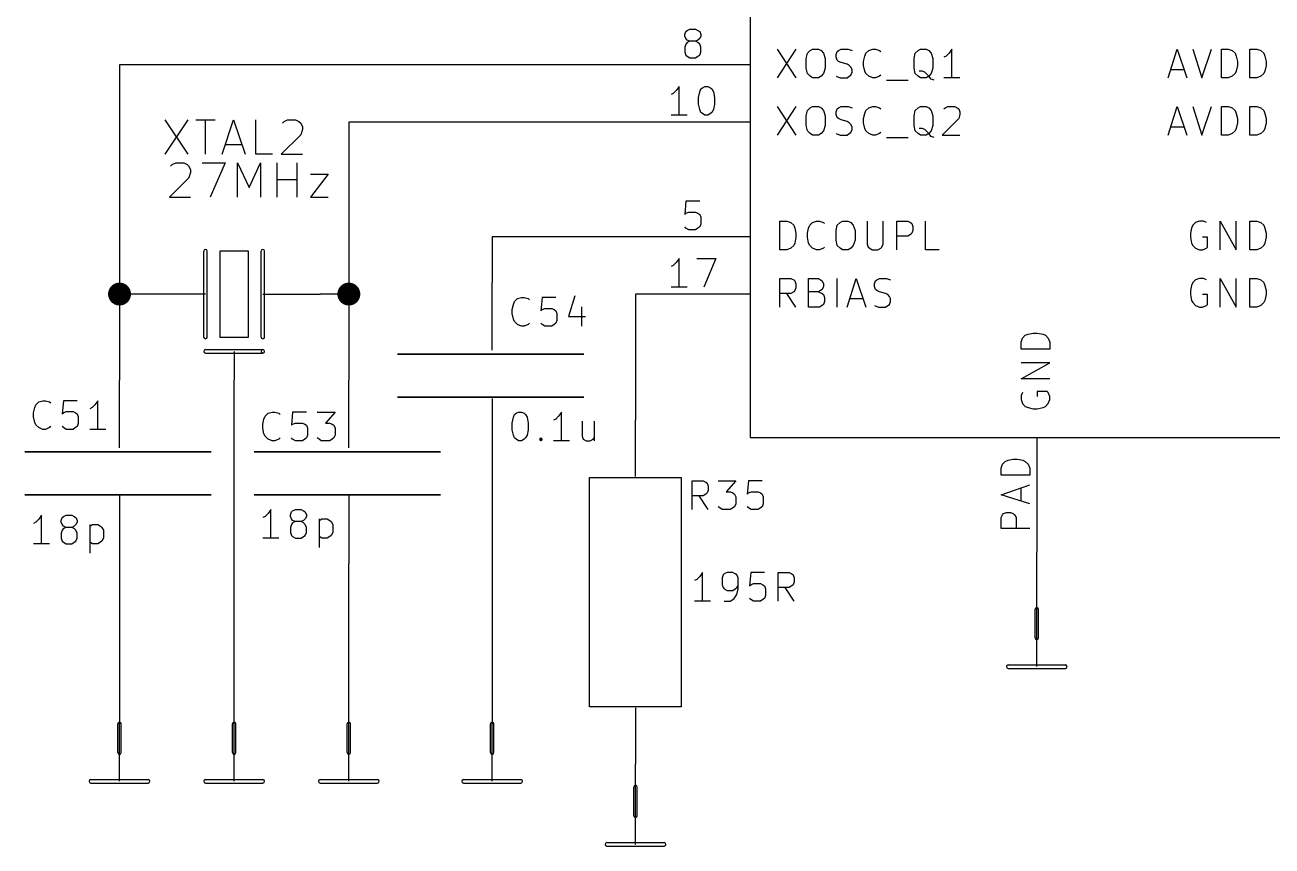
# Model space of a CAD drawing. Extents: x 12 to 829, y -582 to -12.
# Drawn here: x 460.1 to 515.4, y -95.6 to -59.2 of the extents above; entities that cross this region are included whole.
import ezdxf

# ---------------------------------------------------------------- set-up
doc = ezdxf.new("R2010")
doc.units = 0
doc.header["$MEASUREMENT"] = 0
doc.layers.add('BLACK', color=7, linetype='CONTINUOUS')

msp = doc.modelspace()

# ---------------------------------------------------------------- linework, layer by layer
at = {"layer": 'Black'}
for p, q in [((492.252, -38.1), (492.252, -77.47)), ((489.356, -59.6138), (489.407, -59.4868)), ((489.356, -59.69), (489.356, -59.6138)), ((489.407, -59.4868), (489.458, -59.436)), ((489.458, -59.436), (489.585, -59.3852)), ((489.585, -59.3852), (489.839, -59.3852)), ((489.839, -59.3852), (489.941, -59.436)), ((489.941, -59.436), (490.017, -59.4868)), ((490.017, -59.4868), (490.068, -59.6138)), ((490.068, -59.6138), (490.068, -59.69)), ((489.407, -59.7916), (489.356, -59.69)), ((489.407, -60.0456), (489.356, -60.1726)), ((489.356, -60.1726), (489.356, -60.4012)), ((489.458, -59.8678), (489.407, -59.7916)), ((489.458, -59.9694), (489.407, -60.0456)), ((489.585, -59.9186), (489.458, -59.8678)), ((489.585, -59.9186), (489.458, -59.9694)), ((489.839, -59.9186), (489.585, -59.9186)), ((489.941, -59.8678), (489.839, -59.9186)), ((489.941, -59.9694), (489.839, -59.9186)), ((490.017, -59.7916), (489.941, -59.8678)), ((490.017, -60.0456), (489.941, -59.9694)), ((490.068, -59.69), (490.017, -59.7916)), ((490.068, -60.1726), (490.017, -60.0456)), ((490.068, -60.4012), (490.068, -60.1726)), ((489.356, -60.4012), (489.407, -60.5282)), ((489.407, -60.5282), (489.458, -60.579)), ((489.458, -60.579), (489.585, -60.6552)), ((489.585, -60.6552), (489.839, -60.6552)), ((489.839, -60.6552), (489.941, -60.579)), ((489.941, -60.579), (490.017, -60.5282)), ((490.017, -60.5282), (490.068, -60.4012)), ((493.446, -60.2742), (494.284, -61.5442)), ((494.284, -60.2742), (493.446, -61.5442)), ((494.741, -60.6806), (494.792, -60.452)), ((494.741, -61.1124), (494.741, -60.6806)), ((494.792, -60.452), (494.919, -60.325)), ((494.919, -60.325), (495.021, -60.2742)), ((495.021, -60.2742), (495.275, -60.2742)), ((495.275, -60.2742), (495.402, -60.325)), ((495.402, -60.325), (495.503, -60.452)), ((495.503, -60.452), (495.579, -60.6806)), ((495.579, -60.6806), (495.579, -61.1124)), ((496.062, -60.5028), (496.113, -60.3758)), ((496.062, -60.6298), (496.062, -60.5028)), ((496.113, -60.7568), (496.062, -60.6298)), ((496.113, -60.3758), (496.164, -60.325)), ((496.164, -60.8076), (496.113, -60.7568)), ((496.164, -60.325), (496.291, -60.2742)), ((496.291, -60.2742), (496.595, -60.2742)), ((496.595, -60.2742), (496.773, -60.325)), ((497.281, -60.8076), (497.332, -60.579)), ((497.332, -60.579), (497.383, -60.452)), ((497.383, -60.452), (497.51, -60.325)), ((497.51, -60.325), (497.688, -60.2742)), ((497.688, -60.2742), (497.815, -60.2742)), ((497.815, -60.2742), (497.992, -60.325)), ((497.992, -60.325), (498.043, -60.3758)), ((499.516, -60.6806), (499.567, -60.452)), ((499.516, -61.1124), (499.516, -60.6806)), ((499.567, -60.452), (499.694, -60.325)), ((499.694, -60.325), (499.796, -60.2742)), ((499.796, -60.2742), (500.05, -60.2742)), ((500.05, -60.2742), (500.177, -60.325)), ((500.177, -60.325), (500.278, -60.452)), ((500.278, -60.452), (500.355, -60.6806)), ((500.355, -60.6806), (500.355, -61.1124)), ((500.939, -60.579), (500.837, -60.6298)), ((501.066, -60.452), (500.939, -60.579)), ((501.193, -60.2742), (501.066, -60.452)), ((501.193, -61.5442), (501.193, -60.2742)), ((510.769, -61.5442), (511.175, -60.2742)), ((511.175, -60.2742), (511.607, -61.5442)), ((511.861, -60.2742), (512.267, -61.5442)), ((512.267, -61.5442), (512.699, -60.2742)), ((513.131, -61.5442), (513.131, -60.2742)), ((513.131, -60.2742), (513.436, -60.2742)), ((513.436, -60.2742), (513.613, -60.325)), ((513.613, -60.325), (513.74, -60.452)), ((513.74, -60.452), (513.791, -60.579)), ((513.791, -60.579), (513.842, -60.8076)), ((514.401, -61.5442), (514.401, -60.2742)), ((514.401, -60.2742), (514.706, -60.2742)), ((514.706, -60.2742), (514.883, -60.325)), ((514.883, -60.325), (515.01, -60.452)), ((515.01, -60.452), (515.061, -60.579)), ((515.061, -60.579), (515.112, -60.8076)), ((487.172, -60.96), (464.312, -60.96)), ((464.312, -60.96), (464.312, -74.93)), ((492.252, -60.96), (487.172, -60.96)), ((494.792, -61.341), (494.741, -61.1124)), ((495.579, -61.1124), (495.503, -61.341)), ((496.291, -60.8584), (496.164, -60.8076)), ((496.545, -60.9346), (496.291, -60.8584)), ((496.646, -60.9854), (496.545, -60.9346)), ((496.722, -61.0616), (496.646, -60.9854)), ((496.773, -61.1632), (496.722, -61.0616)), ((496.722, -61.4172), (496.773, -61.2902)), ((496.773, -61.2902), (496.773, -61.1632)), ((497.281, -60.9854), (497.281, -60.8076)), ((497.332, -61.2394), (497.281, -60.9854)), ((497.383, -61.341), (497.332, -61.2394)), ((499.567, -61.341), (499.516, -61.1124)), ((499.872, -61.2394), (499.745, -61.2394)), ((499.999, -61.2902), (499.872, -61.2394)), ((500.177, -61.468), (499.999, -61.2902)), ((500.355, -61.1124), (500.278, -61.341)), ((510.896, -61.1632), (511.48, -61.1632)), ((513.791, -61.2394), (513.74, -61.341)), ((513.842, -60.9854), (513.791, -61.2394)), ((513.842, -60.8076), (513.842, -60.9854)), ((515.061, -61.2394), (515.01, -61.341)), ((515.112, -60.9854), (515.061, -61.2394)), ((515.112, -60.8076), (515.112, -60.9854)), ((494.919, -61.468), (494.792, -61.341)), ((495.021, -61.5442), (494.919, -61.468)), ((495.275, -61.5442), (495.021, -61.5442)), ((495.402, -61.468), (495.275, -61.5442)), ((495.503, -61.341), (495.402, -61.468)), ((496.062, -61.468), (496.24, -61.5442)), ((496.24, -61.5442), (496.545, -61.5442)), ((496.545, -61.5442), (496.646, -61.468)), ((496.646, -61.468), (496.722, -61.4172)), ((497.51, -61.468), (497.383, -61.341)), ((497.688, -61.5442), (497.51, -61.468)), ((497.815, -61.5442), (497.688, -61.5442)), ((497.992, -61.468), (497.815, -61.5442)), ((498.043, -61.4172), (497.992, -61.468)), ((498.297, -61.6458), (499.262, -61.6458)), ((499.694, -61.468), (499.567, -61.341)), ((499.796, -61.5442), (499.694, -61.468)), ((500.05, -61.5442), (499.796, -61.5442)), ((500.177, -61.468), (500.05, -61.5442)), ((500.278, -61.341), (500.177, -61.468)), ((500.278, -61.595), (500.177, -61.468)), ((500.405, -61.6458), (500.278, -61.595)), ((501.548, -61.5442), (500.837, -61.5442)), ((513.436, -61.5442), (513.131, -61.5442)), ((513.613, -61.468), (513.436, -61.5442)), ((513.74, -61.341), (513.613, -61.468)), ((514.706, -61.5442), (514.401, -61.5442)), ((514.883, -61.468), (514.706, -61.5442)), ((515.01, -61.341), (514.883, -61.468)), ((488.848, -62.23), (488.747, -62.2808)), ((488.975, -62.103), (488.848, -62.23)), ((489.102, -61.9252), (488.975, -62.103)), ((489.102, -63.1952), (489.102, -61.9252)), ((489.966, -62.4078), (490.017, -62.1538)), ((489.966, -62.7126), (489.966, -62.4078)), ((490.017, -62.1538), (490.068, -62.0268)), ((490.068, -62.0268), (490.144, -61.976)), ((490.144, -61.976), (490.245, -61.9252)), ((490.245, -61.9252), (490.372, -61.9252)), ((490.372, -61.9252), (490.499, -61.976)), ((490.499, -61.976), (490.55, -62.0268)), ((490.55, -62.0268), (490.626, -62.1538)), ((490.626, -62.1538), (490.677, -62.4078)), ((490.677, -62.4078), (490.677, -62.7126)), ((490.017, -62.9412), (489.966, -62.7126)), ((490.068, -63.0682), (490.017, -62.9412)), ((490.626, -62.9412), (490.55, -63.0682)), ((490.677, -62.7126), (490.626, -62.9412)), ((493.446, -62.8142), (494.284, -64.0842)), ((494.284, -62.8142), (493.446, -64.0842)), ((494.741, -63.2206), (494.792, -62.992)), ((494.792, -62.992), (494.919, -62.865)), ((494.919, -62.865), (495.021, -62.8142)), ((495.021, -62.8142), (495.275, -62.8142)), ((495.275, -62.8142), (495.402, -62.865)), ((495.402, -62.865), (495.503, -62.992)), ((495.503, -62.992), (495.579, -63.2206)), ((496.062, -63.0428), (496.113, -62.9158)), ((496.113, -62.9158), (496.164, -62.865)), ((496.164, -62.865), (496.291, -62.8142)), ((496.291, -62.8142), (496.595, -62.8142)), ((496.595, -62.8142), (496.773, -62.865)), ((497.332, -63.119), (497.383, -62.992)), ((497.383, -62.992), (497.51, -62.865)), ((497.51, -62.865), (497.688, -62.8142)), ((497.688, -62.8142), (497.815, -62.8142)), ((497.815, -62.8142), (497.992, -62.865)), ((497.992, -62.865), (498.043, -62.9158)), ((499.516, -63.2206), (499.567, -62.992)), ((499.567, -62.992), (499.694, -62.865)), ((499.694, -62.865), (499.796, -62.8142)), ((499.796, -62.8142), (500.05, -62.8142)), ((500.05, -62.8142), (500.177, -62.865)), ((500.177, -62.865), (500.278, -62.992)), ((500.278, -62.992), (500.355, -63.2206)), ((500.837, -62.9158), (500.888, -62.865)), ((500.888, -62.865), (501.015, -62.8142)), ((501.015, -62.8142), (501.32, -62.8142)), ((501.32, -62.8142), (501.421, -62.865)), ((501.421, -62.865), (501.498, -62.9158)), ((501.498, -62.9158), (501.548, -63.0428)), ((510.769, -64.0842), (511.175, -62.8142)), ((511.175, -62.8142), (511.607, -64.0842)), ((511.861, -62.8142), (512.267, -64.0842)), ((512.267, -64.0842), (512.699, -62.8142)), ((513.131, -64.0842), (513.131, -62.8142)), ((513.131, -62.8142), (513.436, -62.8142)), ((513.436, -62.8142), (513.613, -62.865)), ((513.613, -62.865), (513.74, -62.992)), ((513.74, -62.992), (513.791, -63.119)), ((514.401, -64.0842), (514.401, -62.8142)), ((514.401, -62.8142), (514.706, -62.8142)), ((514.706, -62.8142), (514.883, -62.865)), ((514.883, -62.865), (515.01, -62.992)), ((515.01, -62.992), (515.061, -63.119)), ((466.319, -63.3984), (467.335, -64.9224)), ((467.335, -63.3984), (466.319, -64.9224)), ((467.69, -63.3984), (468.554, -63.3984)), ((468.122, -64.9224), (468.122, -63.3984)), ((468.859, -64.9224), (469.367, -63.3984)), ((469.367, -63.3984), (469.875, -64.9224)), ((470.357, -64.9224), (470.357, -63.3984)), ((471.526, -63.5508), (471.602, -63.4746)), ((471.602, -63.4746), (471.754, -63.3984)), ((471.754, -63.3984), (472.11, -63.3984)), ((472.11, -63.3984), (472.262, -63.4746)), ((472.262, -63.4746), (472.338, -63.5508)), ((487.172, -63.5), (474.472, -63.5)), ((474.472, -63.5), (474.472, -74.93)), ((492.252, -63.5), (487.172, -63.5)), ((489.458, -63.1952), (488.747, -63.1952)), ((490.144, -63.119), (490.068, -63.0682)), ((490.245, -63.1952), (490.144, -63.119)), ((490.372, -63.1952), (490.245, -63.1952)), ((490.499, -63.119), (490.372, -63.1952)), ((490.55, -63.0682), (490.499, -63.119)), ((494.741, -63.6524), (494.741, -63.2206)), ((495.579, -63.2206), (495.579, -63.6524)), ((496.062, -63.1698), (496.062, -63.0428)), ((496.113, -63.2968), (496.062, -63.1698)), ((496.164, -63.3476), (496.113, -63.2968)), ((496.291, -63.3984), (496.164, -63.3476)), ((496.545, -63.4746), (496.291, -63.3984)), ((496.646, -63.5254), (496.545, -63.4746)), ((496.722, -63.6016), (496.646, -63.5254)), ((497.281, -63.3476), (497.332, -63.119)), ((497.281, -63.5254), (497.281, -63.3476)), ((497.332, -63.7794), (497.281, -63.5254)), ((499.516, -63.6524), (499.516, -63.2206)), ((500.355, -63.2206), (500.355, -63.6524)), ((501.498, -63.3476), (500.761, -64.0842)), ((501.548, -63.1698), (501.498, -63.3476)), ((501.548, -63.0428), (501.548, -63.1698)), ((513.791, -63.119), (513.842, -63.3476)), ((513.842, -63.5254), (513.791, -63.7794)), ((513.842, -63.3476), (513.842, -63.5254)), ((515.061, -63.119), (515.112, -63.3476)), ((515.112, -63.5254), (515.061, -63.7794)), ((515.112, -63.3476), (515.112, -63.5254)), ((472.338, -64.0588), (471.475, -64.9224)), ((472.338, -63.5508), (472.415, -63.7032)), ((472.415, -63.8302), (472.338, -64.0588)), ((472.415, -63.7032), (472.415, -63.8302)), ((494.792, -63.881), (494.741, -63.6524)), ((494.919, -64.008), (494.792, -63.881)), ((495.021, -64.0842), (494.919, -64.008)), ((495.275, -64.0842), (495.021, -64.0842)), ((495.402, -64.008), (495.275, -64.0842)), ((495.503, -63.881), (495.402, -64.008)), ((495.579, -63.6524), (495.503, -63.881)), ((496.062, -64.008), (496.24, -64.0842)), ((496.24, -64.0842), (496.545, -64.0842)), ((496.545, -64.0842), (496.646, -64.008)), ((496.646, -64.008), (496.722, -63.9572)), ((496.773, -63.7032), (496.722, -63.6016)), ((496.722, -63.9572), (496.773, -63.8302)), ((496.773, -63.8302), (496.773, -63.7032)), ((497.383, -63.881), (497.332, -63.7794)), ((497.51, -64.008), (497.383, -63.881)), ((497.688, -64.0842), (497.51, -64.008)), ((497.815, -64.0842), (497.688, -64.0842)), ((497.992, -64.008), (497.815, -64.0842)), ((498.043, -63.9572), (497.992, -64.008)), ((499.567, -63.881), (499.516, -63.6524)), ((499.694, -64.008), (499.567, -63.881)), ((499.796, -64.0842), (499.694, -64.008)), ((499.872, -63.7794), (499.745, -63.7794)), ((500.05, -64.0842), (499.796, -64.0842)), ((499.999, -63.8302), (499.872, -63.7794)), ((500.177, -64.008), (499.999, -63.8302)), ((500.177, -64.008), (500.05, -64.0842)), ((500.278, -63.881), (500.177, -64.008)), ((500.278, -64.135), (500.177, -64.008)), ((500.355, -63.6524), (500.278, -63.881)), ((500.761, -64.0842), (501.548, -64.0842)), ((510.896, -63.7032), (511.48, -63.7032)), ((513.436, -64.0842), (513.131, -64.0842)), ((513.613, -64.008), (513.436, -64.0842)), ((513.74, -63.881), (513.613, -64.008)), ((513.791, -63.7794), (513.74, -63.881)), ((514.706, -64.0842), (514.401, -64.0842)), ((514.883, -64.008), (514.706, -64.0842)), ((515.01, -63.881), (514.883, -64.008)), ((515.061, -63.7794), (515.01, -63.881)), ((468.986, -64.4906), (469.722, -64.4906)), ((498.297, -64.1858), (499.262, -64.1858)), ((500.405, -64.1858), (500.278, -64.135)), ((471.094, -64.9224), (470.357, -64.9224)), ((471.475, -64.9224), (472.415, -64.9224)), ((466.573, -65.4558), (466.649, -65.3796)), ((466.649, -65.3796), (466.801, -65.3034)), ((466.801, -65.3034), (467.157, -65.3034)), ((467.157, -65.3034), (467.309, -65.3796)), ((467.309, -65.3796), (467.385, -65.4558)), ((467.385, -65.4558), (467.462, -65.6082)), ((467.462, -65.7352), (467.385, -65.9638)), ((467.462, -65.6082), (467.462, -65.7352)), ((467.97, -65.3034), (468.986, -65.3034)), ((468.986, -65.3034), (468.325, -66.8274)), ((469.544, -66.8274), (469.544, -65.3034)), ((469.544, -65.3034), (470.052, -66.3956)), ((470.052, -66.3956), (470.56, -65.3034)), ((470.56, -65.3034), (470.56, -66.8274)), ((471.297, -66.8274), (471.297, -65.3034)), ((472.186, -66.8274), (472.186, -65.3034)), ((467.385, -65.9638), (466.522, -66.8274)), ((471.297, -66.04), (472.186, -66.04)), ((472.77, -65.8114), (473.558, -65.8114)), ((473.558, -65.8114), (472.77, -66.8274)), ((466.522, -66.8274), (467.462, -66.8274)), ((472.77, -66.8274), (473.558, -66.8274)), ((489.407, -67.0052), (489.356, -67.5894)), ((490.017, -67.0052), (489.407, -67.0052)), ((489.356, -67.5894), (489.407, -67.5386)), ((489.407, -67.5386), (489.534, -67.4878)), ((489.534, -67.4878), (489.839, -67.4878)), ((489.839, -67.4878), (489.941, -67.5386)), ((489.941, -67.5386), (490.017, -67.5894)), ((490.017, -67.5894), (490.068, -67.7164)), ((490.068, -67.7164), (490.068, -68.0212)), ((493.573, -69.1642), (493.573, -67.8942)), ((493.573, -67.8942), (493.878, -67.8942)), ((493.878, -67.8942), (494.055, -67.945)), ((494.055, -67.945), (494.182, -68.072)), ((494.894, -68.072), (495.021, -67.945)), ((495.021, -67.945), (495.198, -67.8942)), ((495.198, -67.8942), (495.325, -67.8942)), ((495.325, -67.8942), (495.503, -67.945)), ((495.503, -67.945), (495.554, -67.9958)), ((496.113, -68.072), (496.24, -67.945)), ((496.24, -67.945), (496.341, -67.8942)), ((496.341, -67.8942), (496.595, -67.8942)), ((496.595, -67.8942), (496.722, -67.945)), ((496.722, -67.945), (496.824, -68.072)), ((497.434, -67.8942), (497.434, -68.9102)), ((498.145, -68.9102), (498.145, -67.8942)), ((498.754, -69.1642), (498.754, -67.8942)), ((498.754, -67.8942), (499.237, -67.8942)), ((499.237, -67.8942), (499.364, -67.945)), ((499.364, -67.945), (499.415, -67.9958)), ((500.024, -69.1642), (500.024, -67.8942)), ((511.988, -67.945), (511.861, -68.072)), ((512.166, -67.8942), (511.988, -67.945)), ((512.343, -67.8942), (512.166, -67.8942)), ((512.47, -67.945), (512.343, -67.8942)), ((513.08, -69.1642), (513.08, -67.8942)), ((513.08, -67.8942), (513.791, -69.1642)), ((513.791, -69.1642), (513.791, -67.8942)), ((514.401, -69.1642), (514.401, -67.8942)), ((514.401, -67.8942), (514.706, -67.8942)), ((514.706, -67.8942), (514.883, -67.945)), ((514.883, -67.945), (515.01, -68.072)), ((489.407, -68.199), (489.356, -68.1482)), ((489.534, -68.2752), (489.407, -68.199)), ((489.839, -68.2752), (489.534, -68.2752)), ((489.941, -68.199), (489.839, -68.2752)), ((490.017, -68.1482), (489.941, -68.199)), ((490.068, -68.0212), (490.017, -68.1482)), ((494.182, -68.072), (494.233, -68.199)), ((494.233, -68.199), (494.284, -68.4276)), ((494.284, -68.4276), (494.284, -68.6054)), ((494.792, -68.4276), (494.843, -68.199)), ((494.792, -68.6054), (494.792, -68.4276)), ((494.843, -68.199), (494.894, -68.072)), ((496.062, -68.3006), (496.113, -68.072)), ((496.062, -68.7324), (496.062, -68.3006)), ((496.824, -68.072), (496.9, -68.3006)), ((496.9, -68.3006), (496.9, -68.7324)), ((499.364, -68.4784), (499.237, -68.5546)), ((499.415, -68.4276), (499.364, -68.4784)), ((499.415, -67.9958), (499.466, -68.1228)), ((499.466, -68.3006), (499.415, -68.4276)), ((499.466, -68.1228), (499.466, -68.3006)), ((511.81, -68.199), (511.759, -68.4276)), ((511.759, -68.4276), (511.759, -68.6054)), ((511.861, -68.072), (511.81, -68.199)), ((515.01, -68.072), (515.061, -68.199)), ((515.061, -68.199), (515.112, -68.4276)), ((515.112, -68.4276), (515.112, -68.6054)), ((487.172, -68.58), (480.822, -68.58)), ((480.822, -68.58), (480.822, -70.612)), ((492.252, -68.58), (487.172, -68.58)), ((494.182, -68.961), (494.055, -69.088)), ((494.233, -68.8594), (494.182, -68.961)), ((494.284, -68.6054), (494.233, -68.8594)), ((494.843, -68.8594), (494.792, -68.6054)), ((494.894, -68.961), (494.843, -68.8594)), ((495.021, -69.088), (494.894, -68.961)), ((495.554, -69.0372), (495.503, -69.088)), ((496.113, -68.961), (496.062, -68.7324)), ((496.24, -69.088), (496.113, -68.961)), ((496.824, -68.961), (496.722, -69.088)), ((496.9, -68.7324), (496.824, -68.961)), ((497.434, -68.9102), (497.484, -69.0372)), ((497.484, -69.0372), (497.561, -69.088)), ((498.043, -69.088), (498.094, -69.0372)), ((498.094, -69.0372), (498.145, -68.9102)), ((499.237, -68.5546), (498.754, -68.5546)), ((511.759, -68.6054), (511.81, -68.8594)), ((511.81, -68.8594), (511.861, -68.961)), ((511.861, -68.961), (511.988, -69.088)), ((512.521, -68.6054), (512.293, -68.6054)), ((512.47, -69.088), (512.521, -69.0372)), ((512.521, -69.0372), (512.521, -68.6054)), ((515.01, -68.961), (514.883, -69.088)), ((515.061, -68.8594), (515.01, -68.961)), ((515.112, -68.6054), (515.061, -68.8594)), ((468.046, -73.025), (468.046, -69.215)), ((468.198, -73.025), (468.198, -69.215)), ((468.757, -69.215), (468.757, -73.025)), ((470.027, -69.215), (468.757, -69.215)), ((470.027, -73.025), (470.027, -69.215)), ((470.586, -73.025), (470.586, -69.215)), ((470.738, -73.025), (470.738, -69.215)), ((489.102, -69.5452), (488.975, -69.723)), ((489.102, -70.8152), (489.102, -69.5452)), ((489.89, -69.5452), (490.728, -69.5452)), ((490.728, -69.5452), (490.195, -70.8152)), ((493.878, -69.1642), (493.573, -69.1642)), ((494.055, -69.088), (493.878, -69.1642)), ((495.198, -69.1642), (495.021, -69.088)), ((495.325, -69.1642), (495.198, -69.1642)), ((495.503, -69.088), (495.325, -69.1642)), ((496.341, -69.1642), (496.24, -69.088)), ((496.595, -69.1642), (496.341, -69.1642)), ((496.722, -69.088), (496.595, -69.1642)), ((497.561, -69.088), (497.662, -69.1642)), ((497.662, -69.1642), (497.916, -69.1642)), ((497.916, -69.1642), (498.043, -69.088)), ((500.634, -69.1642), (500.024, -69.1642)), ((511.988, -69.088), (512.166, -69.1642)), ((512.166, -69.1642), (512.293, -69.1642)), ((512.293, -69.1642), (512.47, -69.088)), ((514.706, -69.1642), (514.401, -69.1642)), ((514.883, -69.088), (514.706, -69.1642)), ((488.848, -69.85), (488.747, -69.9008)), ((488.975, -69.723), (488.848, -69.85)), ((480.822, -73.6092), (480.822, -70.612)), ((493.573, -71.7042), (493.573, -70.4342)), ((493.573, -70.4342), (494.055, -70.4342)), ((494.055, -70.4342), (494.182, -70.485)), ((494.182, -70.485), (494.233, -70.5358)), ((494.233, -70.5358), (494.284, -70.6628)), ((494.284, -70.6628), (494.284, -70.8406)), ((494.843, -71.7042), (494.843, -70.4342)), ((494.843, -70.4342), (495.275, -70.4342)), ((495.275, -70.4342), (495.376, -70.485)), ((495.376, -70.485), (495.452, -70.5358)), ((495.452, -70.5358), (495.503, -70.6628)), ((495.503, -70.6628), (495.503, -70.7898)), ((496.113, -71.7042), (496.113, -70.4342)), ((496.545, -71.7042), (496.951, -70.4342)), ((496.951, -70.4342), (497.383, -71.7042)), ((497.764, -70.6628), (497.815, -70.5358)), ((497.764, -70.7898), (497.764, -70.6628)), ((497.815, -70.5358), (497.865, -70.485)), ((497.865, -70.485), (497.992, -70.4342)), ((497.992, -70.4342), (498.297, -70.4342)), ((498.297, -70.4342), (498.475, -70.485)), ((511.861, -70.612), (511.81, -70.739)), ((511.988, -70.485), (511.861, -70.612)), ((512.166, -70.4342), (511.988, -70.485)), ((512.343, -70.4342), (512.166, -70.4342)), ((512.47, -70.485), (512.343, -70.4342)), ((513.08, -71.7042), (513.08, -70.4342)), ((513.08, -70.4342), (513.791, -71.7042)), ((513.791, -71.7042), (513.791, -70.4342)), ((514.401, -71.7042), (514.401, -70.4342)), ((514.401, -70.4342), (514.706, -70.4342)), ((514.706, -70.4342), (514.883, -70.485)), ((514.883, -70.485), (515.01, -70.612)), ((515.01, -70.612), (515.061, -70.739)), ((465.582, -71.12), (464.312, -71.12)), ((468.122, -71.12), (465.582, -71.12)), ((470.662, -71.12), (473.202, -71.12)), ((474.472, -71.12), (473.202, -71.12)), ((481.94, -71.3232), (482.117, -71.2724)), ((482.117, -71.2724), (482.244, -71.2724)), ((482.244, -71.2724), (482.422, -71.3232)), ((483.032, -71.2724), (482.981, -71.8566)), ((483.641, -71.2724), (483.032, -71.2724)), ((484.48, -71.1962), (484.2, -72.1106)), ((492.252, -71.12), (487.172, -71.12)), ((487.172, -71.12), (487.172, -76.708)), ((489.458, -70.8152), (488.747, -70.8152)), ((494.055, -71.0946), (493.573, -71.0946)), ((494.284, -71.7042), (493.878, -71.0946)), ((494.182, -71.0184), (494.055, -71.0946)), ((494.233, -70.9676), (494.182, -71.0184)), ((494.284, -70.8406), (494.233, -70.9676)), ((495.275, -71.0184), (494.843, -71.0184)), ((495.376, -70.9676), (495.275, -71.0184)), ((495.275, -71.0184), (495.452, -71.0946)), ((495.452, -70.9168), (495.376, -70.9676)), ((495.503, -70.7898), (495.452, -70.9168)), ((495.452, -71.0946), (495.503, -71.1454)), ((495.503, -71.1454), (495.554, -71.2724)), ((495.554, -71.2724), (495.554, -71.4502)), ((497.815, -70.9168), (497.764, -70.7898)), ((497.865, -70.9676), (497.815, -70.9168)), ((497.992, -71.0184), (497.865, -70.9676)), ((498.246, -71.0946), (497.992, -71.0184)), ((498.348, -71.1454), (498.246, -71.0946)), ((498.424, -71.2216), (498.348, -71.1454)), ((498.475, -71.3232), (498.424, -71.2216)), ((511.81, -70.739), (511.759, -70.9676)), ((511.759, -70.9676), (511.759, -71.1454)), ((511.759, -71.1454), (511.81, -71.3994)), ((512.521, -71.1454), (512.293, -71.1454)), ((512.521, -71.5772), (512.521, -71.1454)), ((515.061, -70.739), (515.112, -70.9676)), ((515.112, -71.1454), (515.061, -71.3994)), ((515.112, -70.9676), (515.112, -71.1454)), ((481.711, -71.8058), (481.762, -71.5772)), ((481.711, -71.9836), (481.711, -71.8058)), ((481.762, -71.5772), (481.813, -71.4502)), ((481.813, -71.4502), (481.94, -71.3232)), ((482.422, -71.3232), (482.473, -71.374)), ((482.981, -71.8566), (483.032, -71.8058)), ((483.032, -71.8058), (483.159, -71.755)), ((483.159, -71.755), (483.464, -71.755)), ((483.464, -71.755), (483.565, -71.8058)), ((483.565, -71.8058), (483.641, -71.8566)), ((484.784, -71.6788), (484.784, -72.5424)), ((495.325, -71.7042), (494.843, -71.7042)), ((495.452, -71.628), (495.325, -71.7042)), ((495.503, -71.5772), (495.452, -71.628)), ((495.554, -71.4502), (495.503, -71.5772)), ((496.672, -71.3232), (497.256, -71.3232)), ((497.764, -71.628), (497.942, -71.7042)), ((497.942, -71.7042), (498.246, -71.7042)), ((498.246, -71.7042), (498.348, -71.628)), ((498.348, -71.628), (498.424, -71.5772)), ((498.424, -71.5772), (498.475, -71.4502)), ((498.475, -71.4502), (498.475, -71.3232)), ((511.81, -71.3994), (511.861, -71.501)), ((511.861, -71.501), (511.988, -71.628)), ((511.988, -71.628), (512.166, -71.7042)), ((512.166, -71.7042), (512.293, -71.7042)), ((512.293, -71.7042), (512.47, -71.628)), ((512.47, -71.628), (512.521, -71.5772)), ((514.706, -71.7042), (514.401, -71.7042)), ((514.883, -71.628), (514.706, -71.7042)), ((515.01, -71.501), (514.883, -71.628)), ((515.061, -71.3994), (515.01, -71.501)), ((481.762, -72.2376), (481.711, -71.9836)), ((481.813, -72.3392), (481.762, -72.2376)), ((481.94, -72.4662), (481.813, -72.3392)), ((483.641, -71.8566), (483.692, -71.9836)), ((483.692, -72.2884), (483.641, -72.4154)), ((483.692, -71.9836), (483.692, -72.2884)), ((484.2, -72.1106), (484.962, -72.1106)), ((482.117, -72.5424), (481.94, -72.4662)), ((482.244, -72.5424), (482.117, -72.5424)), ((482.422, -72.4662), (482.244, -72.5424)), ((482.473, -72.4154), (482.422, -72.4662)), ((483.032, -72.4662), (482.981, -72.4154)), ((483.159, -72.5424), (483.032, -72.4662)), ((483.464, -72.5424), (483.159, -72.5424)), ((483.565, -72.4662), (483.464, -72.5424)), ((483.641, -72.4154), (483.565, -72.4662)), ((504.444, -72.9488), (504.571, -72.898)), ((504.571, -72.898), (504.8, -72.8472)), ((504.8, -72.8472), (504.977, -72.8472)), ((504.977, -72.8472), (505.231, -72.898)), ((505.231, -72.898), (505.333, -72.9488)), ((468.757, -73.025), (470.027, -73.025)), ((504.266, -73.2536), (504.317, -73.0758)), ((504.266, -73.5584), (504.266, -73.2536)), ((504.317, -73.0758), (504.444, -72.9488)), ((505.333, -72.9488), (505.46, -73.0758)), ((505.46, -73.0758), (505.536, -73.2536)), ((505.536, -73.2536), (505.536, -73.5584)), ((468.122, -73.5838), (470.662, -73.5838)), ((468.122, -73.7362), (470.662, -73.7362)), ((469.392, -73.66), (469.392, -74.93)), ((484.886, -73.787), (476.631, -73.787)), ((476.631, -73.787), (484.886, -73.787)), ((505.536, -73.5584), (504.266, -73.5584)), ((504.266, -74.8792), (505.536, -74.168)), ((505.536, -74.168), (504.266, -74.168)), ((464.312, -77.9272), (464.312, -74.93)), ((469.392, -90.17), (469.392, -74.93)), ((474.472, -77.9272), (474.472, -74.93)), ((505.536, -74.8792), (504.266, -74.8792)), ((476.631, -75.692), (484.886, -75.692)), ((484.886, -75.692), (476.631, -75.692)), ((504.317, -75.4888), (504.266, -75.6158)), ((504.266, -75.6158), (504.266, -75.7936)), ((505.409, -75.438), (504.977, -75.438)), ((504.977, -75.438), (504.977, -75.6666)), ((505.46, -75.4888), (505.409, -75.438)), ((505.536, -75.6666), (505.46, -75.4888)), ((505.536, -75.7936), (505.536, -75.6666)), ((460.502, -76.3778), (460.553, -76.1492)), ((460.553, -76.1492), (460.604, -76.0222)), ((460.604, -76.0222), (460.731, -75.8952)), ((460.731, -75.8952), (460.908, -75.8444)), ((460.908, -75.8444), (461.035, -75.8444)), ((461.035, -75.8444), (461.213, -75.8952)), ((461.213, -75.8952), (461.264, -75.946)), ((461.823, -75.8444), (461.772, -76.4286)), ((462.432, -75.8444), (461.823, -75.8444)), ((463.093, -76.1492), (462.991, -76.2)), ((463.22, -76.0222), (463.093, -76.1492)), ((463.347, -75.8444), (463.22, -76.0222)), ((463.347, -77.1144), (463.347, -75.8444)), ((480.822, -75.7428), (480.822, -78.74)), ((504.266, -75.7936), (504.317, -75.9714)), ((504.317, -75.9714), (504.444, -76.0984)), ((504.444, -76.0984), (504.571, -76.1492)), ((504.571, -76.1492), (504.8, -76.2)), ((504.8, -76.2), (504.977, -76.2)), ((504.977, -76.2), (505.231, -76.1492)), ((505.231, -76.1492), (505.333, -76.0984)), ((505.333, -76.0984), (505.46, -75.9714)), ((505.46, -75.9714), (505.536, -75.7936)), ((460.502, -76.5556), (460.502, -76.3778)), ((460.553, -76.8096), (460.502, -76.5556)), ((461.772, -76.4286), (461.823, -76.3778)), ((461.823, -76.3778), (461.95, -76.327)), ((461.95, -76.327), (462.255, -76.327)), ((462.255, -76.327), (462.356, -76.3778)), ((462.356, -76.3778), (462.432, -76.4286)), ((462.432, -76.4286), (462.483, -76.5556)), ((462.483, -76.5556), (462.483, -76.8604)), ((470.662, -76.8858), (470.713, -76.6572)), ((470.713, -76.6572), (470.764, -76.5302)), ((470.764, -76.5302), (470.891, -76.4032)), ((470.891, -76.4032), (471.068, -76.3524)), ((471.068, -76.3524), (471.195, -76.3524)), ((471.195, -76.3524), (471.373, -76.4032)), ((471.373, -76.4032), (471.424, -76.454)), ((471.983, -76.3524), (471.932, -76.9366)), ((472.592, -76.3524), (471.983, -76.3524)), ((473.075, -76.3524), (473.862, -76.3524)), ((473.862, -76.3524), (473.431, -76.835)), ((481.711, -76.835), (481.762, -76.581)), ((481.762, -76.581), (481.813, -76.454)), ((481.813, -76.454), (481.889, -76.4032)), ((481.889, -76.4032), (481.99, -76.3524)), ((481.99, -76.3524), (482.117, -76.3524)), ((482.117, -76.3524), (482.244, -76.4032)), ((482.244, -76.4032), (482.295, -76.454)), ((482.295, -76.454), (482.371, -76.581)), ((482.371, -76.581), (482.422, -76.835)), ((483.641, -76.6572), (483.54, -76.708)), ((483.768, -76.5302), (483.641, -76.6572)), ((483.895, -76.3524), (483.768, -76.5302)), ((483.895, -77.6224), (483.895, -76.3524)), ((484.81, -76.7588), (484.81, -77.4192)), ((485.343, -76.7588), (485.343, -77.6224)), ((487.172, -79.1972), (487.172, -76.708)), ((460.604, -76.9112), (460.553, -76.8096)), ((460.731, -77.0382), (460.604, -76.9112)), ((460.908, -77.1144), (460.731, -77.0382)), ((461.035, -77.1144), (460.908, -77.1144)), ((461.213, -77.0382), (461.035, -77.1144)), ((461.264, -76.9874), (461.213, -77.0382)), ((461.823, -77.0382), (461.772, -76.9874)), ((461.95, -77.1144), (461.823, -77.0382)), ((462.255, -77.1144), (461.95, -77.1144)), ((462.356, -77.0382), (462.255, -77.1144)), ((462.432, -76.9874), (462.356, -77.0382)), ((462.483, -76.8604), (462.432, -76.9874)), ((463.702, -77.1144), (462.991, -77.1144)), ((470.662, -77.0636), (470.662, -76.8858)), ((470.713, -77.3176), (470.662, -77.0636)), ((470.764, -77.4192), (470.713, -77.3176)), ((471.932, -76.9366), (471.983, -76.8858)), ((471.983, -76.8858), (472.11, -76.835)), ((472.11, -76.835), (472.415, -76.835)), ((472.415, -76.835), (472.516, -76.8858)), ((472.516, -76.8858), (472.592, -76.9366)), ((472.592, -76.9366), (472.643, -77.0636)), ((472.643, -77.0636), (472.643, -77.3684)), ((473.431, -76.835), (473.634, -76.835)), ((473.634, -76.835), (473.735, -76.8858)), ((473.735, -76.8858), (473.812, -76.9366)), ((473.812, -76.9366), (473.862, -77.0636)), ((473.862, -77.0636), (473.862, -77.3684)), ((481.711, -77.1398), (481.711, -76.835)), ((481.762, -77.3684), (481.711, -77.1398)), ((482.422, -77.1398), (482.371, -77.3684)), ((482.422, -76.835), (482.422, -77.1398)), ((470.891, -77.5462), (470.764, -77.4192)), ((471.068, -77.6224), (470.891, -77.5462)), ((471.195, -77.6224), (471.068, -77.6224)), ((471.373, -77.5462), (471.195, -77.6224)), ((471.424, -77.4954), (471.373, -77.5462)), ((471.983, -77.5462), (471.932, -77.4954)), ((472.11, -77.6224), (471.983, -77.5462)), ((472.415, -77.6224), (472.11, -77.6224)), ((472.516, -77.5462), (472.415, -77.6224)), ((472.592, -77.4954), (472.516, -77.5462)), ((472.643, -77.3684), (472.592, -77.4954)), ((473.151, -77.5462), (473.075, -77.4954)), ((473.253, -77.6224), (473.151, -77.5462)), ((473.634, -77.6224), (473.253, -77.6224)), ((473.735, -77.5462), (473.634, -77.6224)), ((473.812, -77.4954), (473.735, -77.5462)), ((473.862, -77.3684), (473.812, -77.4954)), ((481.813, -77.4954), (481.762, -77.3684)), ((481.889, -77.5462), (481.813, -77.4954)), ((481.99, -77.6224), (481.889, -77.5462)), ((482.117, -77.6224), (481.99, -77.6224)), ((482.244, -77.5462), (482.117, -77.6224)), ((482.295, -77.4954), (482.244, -77.5462)), ((482.371, -77.3684), (482.295, -77.4954)), ((482.93, -77.5462), (482.981, -77.4954)), ((482.981, -77.6224), (482.93, -77.5462)), ((482.981, -77.4954), (483.032, -77.5462)), ((482.981, -77.4954), (482.981, -77.6224)), ((483.032, -77.5462), (482.981, -77.6224)), ((484.251, -77.6224), (483.54, -77.6224)), ((484.81, -77.4192), (484.861, -77.5462)), ((484.861, -77.5462), (484.988, -77.6224)), ((484.988, -77.6224), (485.165, -77.6224)), ((485.165, -77.6224), (485.292, -77.5462)), ((485.292, -77.5462), (485.343, -77.4954)), ((492.252, -77.47), (516.382, -77.47)), ((504.952, -77.47), (504.952, -82.55)), ((468.376, -78.105), (460.121, -78.105)), ((460.121, -78.105), (468.376, -78.105)), ((478.536, -78.105), (470.281, -78.105)), ((470.281, -78.105), (478.536, -78.105)), ((503.682, -78.486), (503.911, -78.4352)), ((503.911, -78.4352), (504.088, -78.4352)), ((504.088, -78.4352), (504.342, -78.486)), ((480.822, -78.74), (480.822, -90.17)), ((503.377, -78.8416), (503.428, -78.6638)), ((503.377, -79.1464), (503.377, -78.8416)), ((503.428, -78.6638), (503.555, -78.5368)), ((503.555, -78.5368), (503.682, -78.486)), ((504.342, -78.486), (504.444, -78.5368)), ((504.444, -78.5368), (504.571, -78.6638)), ((504.571, -78.6638), (504.647, -78.8416)), ((504.647, -78.8416), (504.647, -79.1464)), ((485.14, -89.408), (485.14, -79.248)), ((485.14, -79.248), (489.204, -79.248)), ((489.204, -79.248), (489.204, -89.408)), ((489.687, -80.6704), (489.687, -79.4004)), ((489.687, -79.4004), (490.169, -79.4004)), ((490.169, -79.4004), (490.296, -79.4512)), ((490.296, -79.4512), (490.347, -79.502)), ((490.347, -79.502), (490.398, -79.629)), ((490.83, -79.4004), (491.617, -79.4004)), ((491.617, -79.4004), (491.185, -79.883)), ((492.176, -79.4004), (492.125, -79.9846)), ((492.785, -79.4004), (492.176, -79.4004)), ((504.647, -79.1464), (503.377, -79.1464)), ((460.121, -80.01), (468.376, -80.01)), ((468.376, -80.01), (460.121, -80.01)), ((464.312, -80.0608), (464.312, -83.058)), ((470.281, -80.01), (478.536, -80.01)), ((478.536, -80.01), (470.281, -80.01)), ((474.472, -80.0608), (474.472, -83.058)), ((490.169, -80.0608), (489.687, -80.0608)), ((490.398, -80.6704), (489.991, -80.0608)), ((490.296, -79.9846), (490.169, -80.0608)), ((490.347, -79.9338), (490.296, -79.9846)), ((490.398, -79.8068), (490.347, -79.9338)), ((490.398, -79.629), (490.398, -79.8068)), ((491.185, -79.883), (491.388, -79.883)), ((491.388, -79.883), (491.49, -79.9338)), ((491.49, -79.9338), (491.566, -79.9846)), ((491.566, -79.9846), (491.617, -80.1116)), ((491.617, -80.1116), (491.617, -80.4164)), ((492.125, -79.9846), (492.176, -79.9338)), ((492.176, -79.9338), (492.303, -79.883)), ((492.303, -79.883), (492.608, -79.883)), ((492.608, -79.883), (492.709, -79.9338)), ((492.709, -79.9338), (492.785, -79.9846)), ((492.785, -79.9846), (492.836, -80.1116)), ((492.836, -80.1116), (492.836, -80.4164)), ((503.377, -80.01), (504.647, -79.5782)), ((504.647, -80.4164), (503.377, -80.01)), ((504.266, -80.2894), (504.266, -79.7052)), ((471.018, -80.6704), (470.891, -80.8482)), ((471.018, -81.9404), (471.018, -80.6704)), ((471.983, -80.7212), (472.11, -80.6704)), ((472.11, -80.6704), (472.364, -80.6704)), ((472.364, -80.6704), (472.465, -80.7212)), ((490.906, -80.5942), (490.83, -80.5434)), ((491.007, -80.6704), (490.906, -80.5942)), ((491.388, -80.6704), (491.007, -80.6704)), ((491.49, -80.5942), (491.388, -80.6704)), ((491.566, -80.5434), (491.49, -80.5942)), ((491.617, -80.4164), (491.566, -80.5434)), ((492.176, -80.5942), (492.125, -80.5434)), ((492.303, -80.6704), (492.176, -80.5942)), ((492.608, -80.6704), (492.303, -80.6704)), ((492.709, -80.5942), (492.608, -80.6704)), ((492.785, -80.5434), (492.709, -80.5942)), ((492.836, -80.4164), (492.785, -80.5434)), ((460.731, -81.1022), (460.604, -81.2292)), ((460.858, -80.9244), (460.731, -81.1022)), ((460.858, -82.1944), (460.858, -80.9244)), ((461.721, -81.153), (461.772, -81.026)), ((461.721, -81.2292), (461.721, -81.153)), ((461.772, -81.026), (461.823, -80.9752)), ((461.823, -80.9752), (461.95, -80.9244)), ((461.95, -80.9244), (462.204, -80.9244)), ((462.204, -80.9244), (462.305, -80.9752)), ((462.305, -80.9752), (462.382, -81.026)), ((462.382, -81.026), (462.432, -81.153)), ((462.432, -81.153), (462.432, -81.2292)), ((470.764, -80.9752), (470.662, -81.026)), ((470.891, -80.8482), (470.764, -80.9752)), ((471.881, -80.899), (471.932, -80.772)), ((471.881, -80.9752), (471.881, -80.899)), ((471.932, -81.0768), (471.881, -80.9752)), ((471.932, -80.772), (471.983, -80.7212)), ((471.983, -81.153), (471.932, -81.0768)), ((472.11, -81.2038), (471.983, -81.153)), ((472.11, -81.2038), (471.983, -81.2546)), ((472.364, -81.2038), (472.11, -81.2038)), ((472.465, -81.153), (472.364, -81.2038)), ((472.465, -81.2546), (472.364, -81.2038)), ((472.465, -80.7212), (472.542, -80.772)), ((472.542, -81.0768), (472.465, -81.153)), ((472.542, -80.772), (472.592, -80.899)), ((472.592, -80.9752), (472.542, -81.0768)), ((472.592, -80.899), (472.592, -80.9752)), ((473.151, -81.0768), (473.151, -82.3468)), ((473.151, -81.153), (473.278, -81.0768)), ((473.278, -81.0768), (473.507, -81.0768)), ((473.507, -81.0768), (473.634, -81.153)), ((473.634, -81.153), (473.685, -81.2038)), ((473.685, -81.2038), (473.761, -81.3308)), ((503.377, -81.026), (503.428, -80.899)), ((503.377, -81.5086), (503.377, -81.026)), ((503.428, -80.899), (503.479, -80.8482)), ((503.479, -80.8482), (503.606, -80.7974)), ((503.606, -80.7974), (503.784, -80.7974)), ((503.784, -80.7974), (503.911, -80.8482)), ((503.911, -80.8482), (503.961, -80.899)), ((503.961, -80.899), (504.038, -81.026)), ((504.038, -81.026), (504.038, -81.5086)), ((460.604, -81.2292), (460.502, -81.28)), ((461.772, -81.3308), (461.721, -81.2292)), ((461.772, -81.5848), (461.721, -81.7118)), ((461.721, -81.7118), (461.721, -81.9404)), ((461.823, -81.407), (461.772, -81.3308)), ((461.823, -81.5086), (461.772, -81.5848)), ((461.95, -81.4578), (461.823, -81.407)), ((461.95, -81.4578), (461.823, -81.5086)), ((462.204, -81.4578), (461.95, -81.4578)), ((462.305, -81.407), (462.204, -81.4578)), ((462.305, -81.5086), (462.204, -81.4578)), ((462.382, -81.3308), (462.305, -81.407)), ((462.382, -81.5848), (462.305, -81.5086)), ((462.432, -81.2292), (462.382, -81.3308)), ((462.432, -81.7118), (462.382, -81.5848)), ((462.432, -81.9404), (462.432, -81.7118)), ((462.991, -81.3308), (462.991, -82.6008)), ((462.991, -81.407), (463.118, -81.3308)), ((463.118, -81.3308), (463.347, -81.3308)), ((463.347, -81.3308), (463.474, -81.407)), ((463.474, -81.407), (463.525, -81.4578)), ((463.525, -81.4578), (463.601, -81.5848)), ((463.601, -81.5848), (463.601, -81.9404)), ((471.932, -81.3308), (471.881, -81.4578)), ((471.881, -81.4578), (471.881, -81.6864)), ((471.881, -81.6864), (471.932, -81.8134)), ((471.983, -81.2546), (471.932, -81.3308)), ((472.542, -81.3308), (472.465, -81.2546)), ((472.592, -81.4578), (472.542, -81.3308)), ((472.542, -81.8134), (472.592, -81.6864)), ((472.592, -81.6864), (472.592, -81.4578)), ((473.761, -81.6864), (473.685, -81.8134)), ((473.761, -81.3308), (473.761, -81.6864)), ((504.647, -81.5086), (503.377, -81.5086)), ((461.213, -82.1944), (460.502, -82.1944)), ((461.721, -81.9404), (461.772, -82.0674)), ((461.772, -82.0674), (461.823, -82.1182)), ((461.823, -82.1182), (461.95, -82.1944)), ((461.95, -82.1944), (462.204, -82.1944)), ((462.204, -82.1944), (462.305, -82.1182)), ((462.305, -82.1182), (462.382, -82.0674)), ((462.382, -82.0674), (462.432, -81.9404)), ((463.118, -82.1944), (462.991, -82.1182)), ((463.347, -82.1944), (463.118, -82.1944)), ((463.474, -82.1182), (463.347, -82.1944)), ((463.525, -82.0674), (463.474, -82.1182)), ((463.601, -81.9404), (463.525, -82.0674)), ((471.373, -81.9404), (470.662, -81.9404)), ((471.932, -81.8134), (471.983, -81.8642)), ((471.983, -81.8642), (472.11, -81.9404)), ((472.11, -81.9404), (472.364, -81.9404)), ((472.364, -81.9404), (472.465, -81.8642)), ((472.465, -81.8642), (472.542, -81.8134)), ((473.278, -81.9404), (473.151, -81.8642)), ((473.507, -81.9404), (473.278, -81.9404)), ((473.634, -81.8642), (473.507, -81.9404)), ((473.685, -81.8134), (473.634, -81.8642)), ((504.952, -85.09), (504.952, -82.55)), ((464.312, -83.058), (464.312, -90.17)), ((474.472, -90.17), (474.472, -83.058)), ((489.89, -83.7692), (489.788, -83.82)), ((490.017, -83.6422), (489.89, -83.7692)), ((490.144, -83.4644), (490.017, -83.6422)), ((490.144, -84.7344), (490.144, -83.4644)), ((491.058, -83.566), (491.007, -83.693)), ((491.007, -83.693), (491.007, -83.9978)), ((491.109, -83.5152), (491.058, -83.566)), ((491.236, -83.4644), (491.109, -83.5152)), ((491.49, -83.4644), (491.236, -83.4644)), ((491.592, -83.5152), (491.49, -83.4644)), ((491.668, -83.566), (491.592, -83.5152)), ((491.719, -83.693), (491.668, -83.566)), ((491.719, -84.1756), (491.719, -83.693)), ((492.277, -83.4644), (492.227, -84.0486)), ((492.887, -83.4644), (492.277, -83.4644)), ((492.277, -83.9978), (492.404, -83.947)), ((492.404, -83.947), (492.709, -83.947)), ((492.709, -83.947), (492.811, -83.9978)), ((493.497, -84.7344), (493.497, -83.4644)), ((493.497, -83.4644), (493.979, -83.4644)), ((493.979, -83.4644), (494.106, -83.5152)), ((494.106, -83.5152), (494.157, -83.566)), ((494.157, -83.566), (494.208, -83.693)), ((494.208, -83.8708), (494.157, -83.9978)), ((494.208, -83.693), (494.208, -83.8708)), ((491.007, -83.9978), (491.058, -84.1248)), ((491.058, -84.1248), (491.109, -84.1756)), ((491.109, -84.1756), (491.236, -84.2518)), ((491.236, -84.2518), (491.49, -84.2518)), ((491.49, -84.2518), (491.592, -84.1756)), ((491.541, -84.6074), (491.668, -84.4296)), ((491.592, -84.1756), (491.668, -84.1248)), ((491.668, -84.1248), (491.719, -83.9978)), ((491.668, -84.4296), (491.719, -84.1756)), ((492.227, -84.0486), (492.277, -83.9978)), ((492.811, -83.9978), (492.887, -84.0486)), ((492.887, -84.0486), (492.938, -84.1756)), ((492.938, -84.4804), (492.887, -84.6074)), ((492.938, -84.1756), (492.938, -84.4804)), ((493.979, -84.1248), (493.497, -84.1248)), ((494.208, -84.7344), (493.801, -84.1248)), ((494.106, -84.0486), (493.979, -84.1248)), ((494.157, -83.9978), (494.106, -84.0486)), ((490.499, -84.7344), (489.788, -84.7344)), ((491.109, -84.7344), (491.363, -84.7344)), ((491.363, -84.7344), (491.49, -84.6582)), ((491.49, -84.6582), (491.541, -84.6074)), ((492.277, -84.6582), (492.227, -84.6074)), ((492.404, -84.7344), (492.277, -84.6582)), ((492.709, -84.7344), (492.404, -84.7344)), ((492.811, -84.6582), (492.709, -84.7344)), ((492.887, -84.6074), (492.811, -84.6582)), ((504.876, -86.36), (504.876, -85.09)), ((504.952, -87.63), (504.952, -85.09)), ((505.028, -86.36), (505.028, -85.09)), ((503.682, -87.5538), (506.222, -87.5538)), ((503.682, -87.7062), (506.222, -87.7062)), ((489.204, -89.408), (485.14, -89.408)), ((487.172, -89.4588), (487.172, -91.948)), ((464.236, -91.44), (464.236, -90.17)), ((464.312, -92.71), (464.312, -90.17)), ((464.388, -91.44), (464.388, -90.17)), ((469.316, -91.44), (469.316, -90.17)), ((469.392, -92.71), (469.392, -90.17)), ((469.468, -91.44), (469.468, -90.17)), ((474.396, -91.44), (474.396, -90.17)), ((474.472, -92.71), (474.472, -90.17)), ((474.548, -91.44), (474.548, -90.17)), ((480.746, -91.44), (480.746, -90.17)), ((480.822, -92.71), (480.822, -90.17)), ((480.898, -91.44), (480.898, -90.17)), ((487.172, -92.964), (487.172, -91.948)), ((463.042, -92.6338), (465.582, -92.6338)), ((463.042, -92.7862), (465.582, -92.7862)), ((468.122, -92.6338), (470.662, -92.6338)), ((468.122, -92.7862), (470.662, -92.7862)), ((473.202, -92.6338), (475.742, -92.6338)), ((473.202, -92.7862), (475.742, -92.7862)), ((479.552, -92.6338), (482.092, -92.6338)), ((479.552, -92.7862), (482.092, -92.7862)), ((487.096, -94.234), (487.096, -92.964)), ((487.172, -95.504), (487.172, -92.964)), ((487.248, -94.234), (487.248, -92.964)), ((485.902, -95.4278), (488.442, -95.4278)), ((485.902, -95.5802), (488.442, -95.5802))]:
    msp.add_line(p, q, dxfattribs=at)
at = {"layer": 'Black', "const_width": 0.508}
for points in [[(464.058, -71.12, 1), (464.566, -71.12, 1)], [(474.218, -71.12, 1), (474.726, -71.12, 1)]]:
    msp.add_lwpolyline(points, format="xyb", close=True, dxfattribs=at)
at = {"layer": 'Black'}
for centre, start, end in [((468.122, -69.215), 360, 540), ((470.662, -69.215), 360, 540), ((468.122, -73.025), 180, 360), ((470.662, -73.025), 180, 360), ((468.122, -73.66), 90, 270), ((470.662, -73.66), 0, 180), ((470.662, -73.66), 180, 360), ((470.662, -73.66), 270, 450), ((504.952, -85.09), 360, 540), ((504.952, -86.36), 180, 360), ((503.682, -87.63), 90, 270), ((506.222, -87.63), 270, 450), ((464.312, -90.17), 360, 540), ((469.392, -90.17), 360, 540), ((474.472, -90.17), 360, 540), ((480.822, -90.17), 360, 540), ((464.312, -91.44), 180, 360), ((469.392, -91.44), 180, 360), ((474.472, -91.44), 180, 360), ((480.822, -91.44), 180, 360), ((463.042, -92.71), 90, 270), ((465.582, -92.71), 270, 450), ((468.122, -92.71), 90, 270), ((470.662, -92.71), 270, 450), ((473.202, -92.71), 90, 270), ((475.742, -92.71), 270, 450), ((479.552, -92.71), 90, 270), ((482.092, -92.71), 270, 450), ((487.172, -92.964), 360, 540), ((487.172, -94.234), 180, 360), ((485.902, -95.504), 90, 270), ((488.442, -95.504), 270, 450)]:
    msp.add_arc(centre, 0.0762, start, end, dxfattribs=at)

doc.saveas('drawing.dxf')
